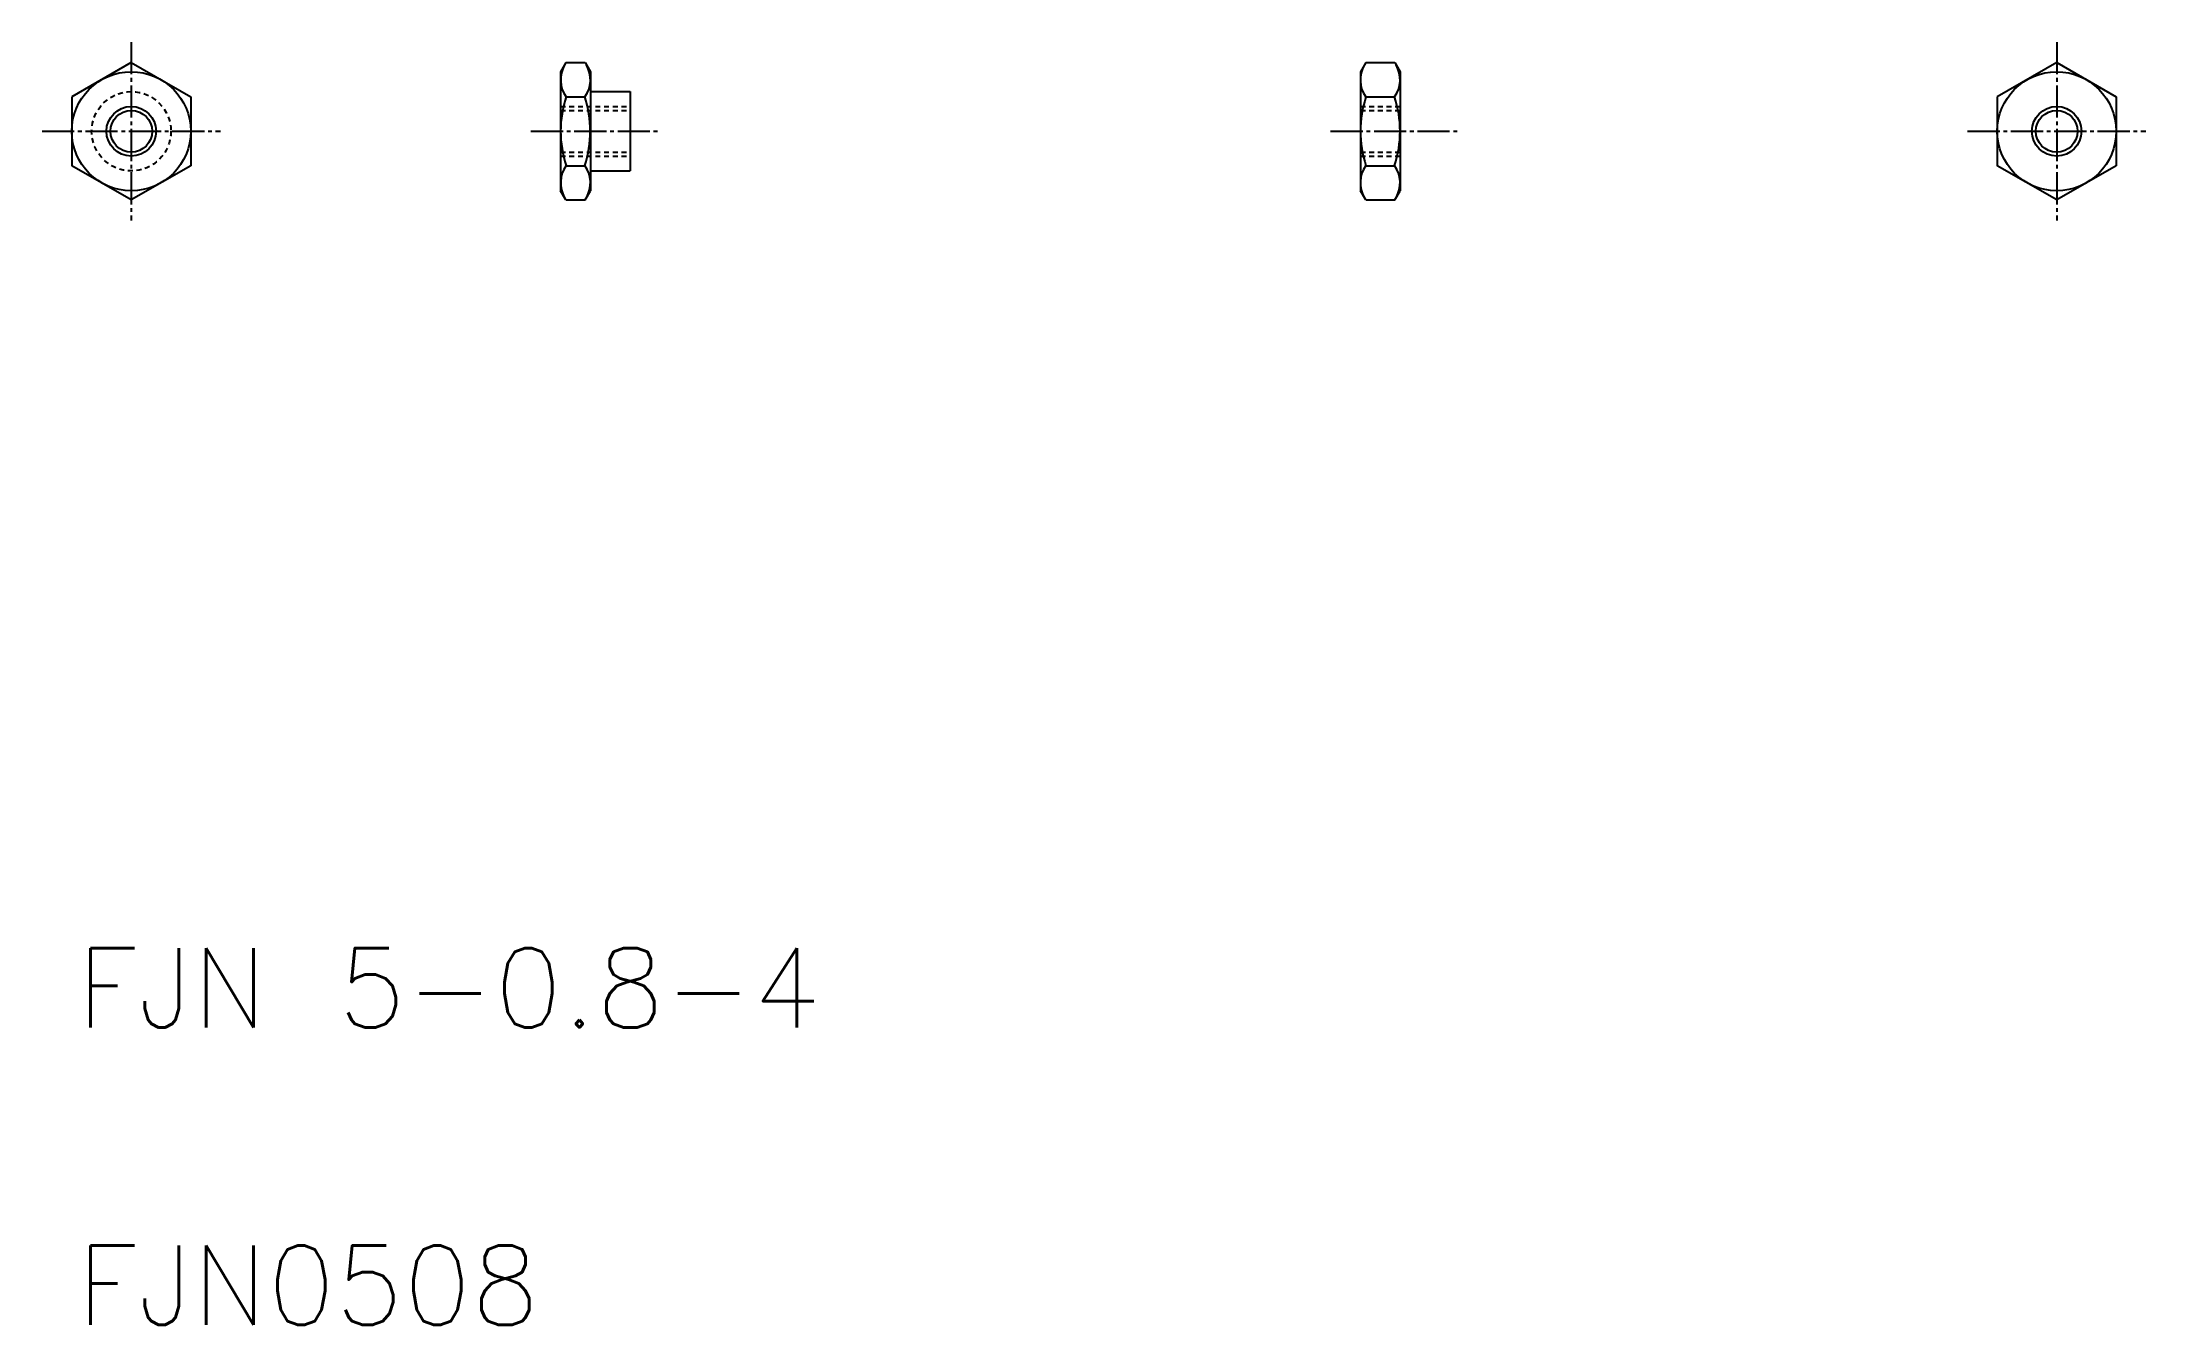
# Model space of a CAD drawing. Extents: x 210 to 422, y 76 to 206.
import ezdxf

# ---------------------------------------------------------------- set-up
doc = ezdxf.new("R2010")
doc.units = 0
doc.header["$LTSCALE"] = 0.25
doc.linetypes.add('CENTER', pattern=[17.5, 13, -1.5, 1.5, -1.5])
doc.linetypes.add('DASHED', pattern=[3.5, 2, -1.5])
doc.layers.get('0').update_dxf_attribs({"linetype": 'CONTINUOUS'})
doc.layers.add('CENTER', color=1, linetype='CENTER')
doc.styles.get("Standard").update_dxf_attribs({"font": 'txt.shx'})

msp = doc.modelspace()

# ---------------------------------------------------------------- linework, layer by layer
for p, q in [((219.2, 203.48), (213.2, 200.02)), ((216.2, 201.75), (216.2, 201.75)), ((217.7, 202.62), (217.7, 202.62)), ((219.2, 203.48), (225.2, 200.02)), ((263.03, 203.48), (262.5, 202.56)), ((262.5, 202.56), (262.5, 190.56)), ((263.03, 203.48), (264.96, 203.48)), ((264.96, 203.48), (265.5, 202.56)), ((265.5, 202.56), (265.5, 190.56)), ((343.69, 203.48), (343.15, 202.56)), ((343.15, 202.56), (343.15, 190.56)), ((343.69, 203.48), (346.62, 203.48)), ((346.62, 203.48), (347.15, 202.56)), ((347.15, 202.56), (347.15, 190.56)), ((413.37, 203.48), (407.37, 200.02)), ((410.37, 201.75), (410.37, 201.75)), ((411.87, 202.62), (411.87, 202.62)), ((413.37, 203.48), (419.37, 200.02)), ((213.2, 200.02), (213.2, 193.09)), ((225.2, 200.02), (225.2, 193.09)), ((263.05, 200.02), (264.94, 200.02)), ((265.5, 200.56), (269.5, 200.56)), ((269.5, 200.56), (269.5, 192.56)), ((343.7, 200.02), (346.6, 200.02)), ((407.37, 200.02), (407.37, 193.09)), ((419.37, 200.02), (419.37, 193.09)), ((219.2, 189.63), (213.2, 193.09)), ((225.2, 193.09), (219.2, 189.63)), ((263.05, 193.09), (264.94, 193.09)), ((343.7, 193.09), (346.6, 193.09)), ((413.37, 189.63), (407.37, 193.09)), ((419.37, 193.09), (413.37, 189.63)), ((265.5, 192.56), (269.5, 192.56)), ((263.03, 189.63), (262.5, 190.56)), ((263.03, 189.63), (264.96, 189.63)), ((264.96, 189.63), (265.5, 190.56)), ((343.69, 189.63), (343.15, 190.56)), ((343.69, 189.63), (346.62, 189.63)), ((346.62, 189.63), (347.15, 190.56))]:
    msp.add_line(p, q)
at = {"color": 3, "linetype": 'DASHED'}
for p, q in [((262.5, 199.06), (269.5, 199.06)), ((262.5, 198.66), (269.5, 198.66)), ((343.15, 199.06), (347.15, 199.06)), ((343.15, 198.66), (347.15, 198.66)), ((262.5, 194.46), (269.5, 194.46)), ((262.5, 194.06), (269.5, 194.06)), ((343.15, 194.46), (347.15, 194.46)), ((343.15, 194.06), (347.15, 194.06))]:
    msp.add_line(p, q, dxfattribs=at)
for centre, radius in [((219.2, 196.56), 6), ((413.37, 196.56), 6), ((219.2, 196.56), 2.1), ((413.37, 196.56), 2.1)]:
    msp.add_circle(centre, radius)
msp.add_circle((219.2, 196.56), 4, dxfattribs=at)
at = {"color": 3}
for centre in [(219.2, 196.56), (413.37, 196.56)]:
    msp.add_circle(centre, 2.5, dxfattribs=at)
for centre, radius, start, end in [((265.5, 201.75), 3, 150, 215.2644), ((262.5, 201.75), 3, 324.7356, 30), ((346.15, 201.75), 3, 150, 215.2644), ((344.15, 201.75), 3, 324.7356, 30), ((273.67, 196.56), 11.17, 161.9403, 198.0597), ((254.32, 196.56), 11.17, 341.9403, 18.0597), ((354.33, 196.56), 11.17, 161.9403, 198.0597), ((335.98, 196.56), 11.17, 341.9403, 18.0597), ((265.5, 191.36), 3, 144.7356, 210), ((262.5, 191.36), 3, 330, 35.2644), ((346.15, 191.36), 3, 144.7356, 210), ((344.15, 191.36), 3, 330, 35.2644)]:
    msp.add_arc(centre, radius, start, end)
at = {"layer": 'CENTER', "color": 1, "linetype": 'CENTER'}
for p, q in [((219.2, 205.56), (219.2, 187.56)), ((413.37, 205.56), (413.37, 187.56)), ((210.2, 196.56), (228.2, 196.56)), ((259.5, 196.56), (272.4, 196.56)), ((340.15, 196.56), (353.06, 196.56)), ((404.37, 196.56), (422.37, 196.56))]:
    msp.add_line(p, q, dxfattribs=at)

# ---------------------------------------------------------------- texts
for s, p in [('FJN 5-0.8-4', (213.71, 106.18)), ('FJN0508', (213.71, 76.18))]:
    msp.add_text(s, height=8).set_placement(p)

doc.saveas('drawing.dxf')
